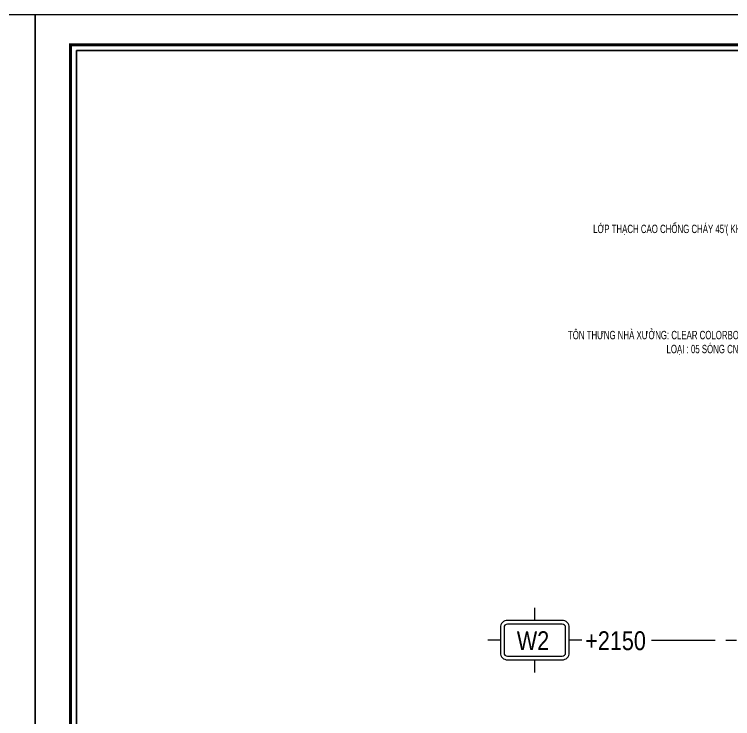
# Model space of a CAD drawing. Header units: inches. Extents: x 315041 to 662841, y -45540 to -35018.
# Drawn here: x 334355.3 to 334569.6, y -37957.8 to -37747.8 of the extents above; entities that cross this region are included whole.
import ezdxf
from ezdxf.enums import TextEntityAlignment as Align

# ---------------------------------------------------------------- set-up
doc = ezdxf.new("R2010")
doc.units = ezdxf.units.IN
doc.header["$MEASUREMENT"] = 0
doc.linetypes.add('CENTER2', pattern=[28.575, 19.05, -3.175, 3.175, -3.175])
for name, color, linetype in [('2', 2, 'Continuous'), ('3', 3, 'Continuous'), ('7', 7, 'Continuous'), ('8', 8, 'Continuous'), ('BAO KHUNG', 31, 'Continuous')]:
    doc.layers.add(name, color=color, linetype=linetype)
doc.styles.add('hx2', font='VHARIALN.TTF')
doc.styles.add('ST1H', font='vnshxh.shx', dxfattribs={"width": 0.7})

# ---------------------------------------------------------------- blocks, each defined once
blk = doc.blocks.new('A$C75D82031')
at = {"layer": '2', "color": 157, "linetype": 'Continuous'}
blk.add_lwpolyline([(0, 420), (594, 420), (594, 0), (0, 0)], close=True, dxfattribs=at)
at = {"layer": '7', "color": 147, "linetype": 'Continuous'}
blk.add_lwpolyline([(12.33, 57.61), (581.67, 57.61), (581.67, 409.19), (12.33, 409.19)], close=True, dxfattribs=at)
at = {"layer": 'BAO KHUNG', "color": 167, "linetype": 'Continuous', "const_width": 0.871}
blk.add_lwpolyline([(10.59, 9.07), (583.41, 9.07), (583.41, 410.93), (10.59, 410.93)], close=True, dxfattribs=at)
blk = doc.blocks.new('TENTRUC')
at = {"layer": '7'}
for p, q in [((0, 8.27), (0, 10.26)), ((-7.48, 5.13), (-5.48, 5.13)), ((5.48, 5.13), (7.48, 5.13)), ((0, 0), (0, 2))]:
    blk.add_line(p, q, dxfattribs=at)
blk.add_lwpolyline([(-4.36, 8.27), (4.36, 8.27, -0.414214), (5.48, 7.14), (5.48, 3.12, -0.414214), (4.36, 2), (-4.36, 2, -0.414214), (-5.48, 3.12), (-5.48, 7.14, -0.414214)], format="xyb", close=True, dxfattribs=at)
at = {"layer": '8', "ltscale": 15}
blk.add_lwpolyline([(-4.36, 7.68), (4.36, 7.68, -0.414214), (4.9, 7.14), (4.9, 3.12, -0.414214), (4.36, 2.58), (-4.36, 2.58, -0.414214), (-4.9, 3.12), (-4.9, 7.14, -0.414214)], format="xyb", close=True, dxfattribs=at)
at = {"layer": '3', "style": 'hx2'}
blk.add_attdef('TR', text='', height=2.9, dxfattribs=at).set_placement((-0.16, 3.83), align=Align.CENTER)

msp = doc.modelspace()

# ---------------------------------------------------------------- linework, layer by layer
at = {"color": 8, "linetype": 'CENTER2'}
msp.add_line((334545.3406, -37934.4213), (334921.1395, -37934.4213), dxfattribs=at)
at = {"color": 8}
msp.add_lwpolyline([(334373.7734, -37758.6314), (334943.1113, -37758.6314), (334943.1113, -38110.2113), (334373.7734, -38110.2113)], close=True, dxfattribs=at)

# ---------------------------------------------------------------- block references
at = {"color": 1}
for p in [(333767.4423, -38167.8214), (334361.4423, -38167.8214)]:
    msp.add_blockref('A$C75D82031', p, dxfattribs=at)
at = {"layer": '3'}
ref = msp.add_blockref('TENTRUC', (334510.5342, -37944.0447), dxfattribs=dict(at, xscale=-1.875, yscale=1.875, zscale=1.875))
ref.add_attrib('TR', '               W2      +2150', dxfattribs={"layer": '0', "height": 5.625, "style": 'hx2'}).set_placement((334510.982, -37937.4015), align=Align.CENTER)

# ---------------------------------------------------------------- next in the draw order: texts
at = {"layer": '3', "char_height": 2.5, "attachment_point": 6, "style": 'ST1H', "bg_fill": 2}
for s, insert in [("\\A1;líP TH¹CH CAO CHèNG CH¸Y 45'( KH¤NG BëI cpt)", (334588.4515, -37812.1612)), ('\\A1;t«n TH¦NG nhµ x\xadëng: CLEAR COLORBOND, mµu: .........\\PLo¹i : 05 SãNG CN, dµy: 0.42 mm.', (334588.4515, -37845.8078))]:
    msp.add_mtext(s, dxfattribs=dict(at, insert=insert))

doc.saveas('drawing.dxf')
